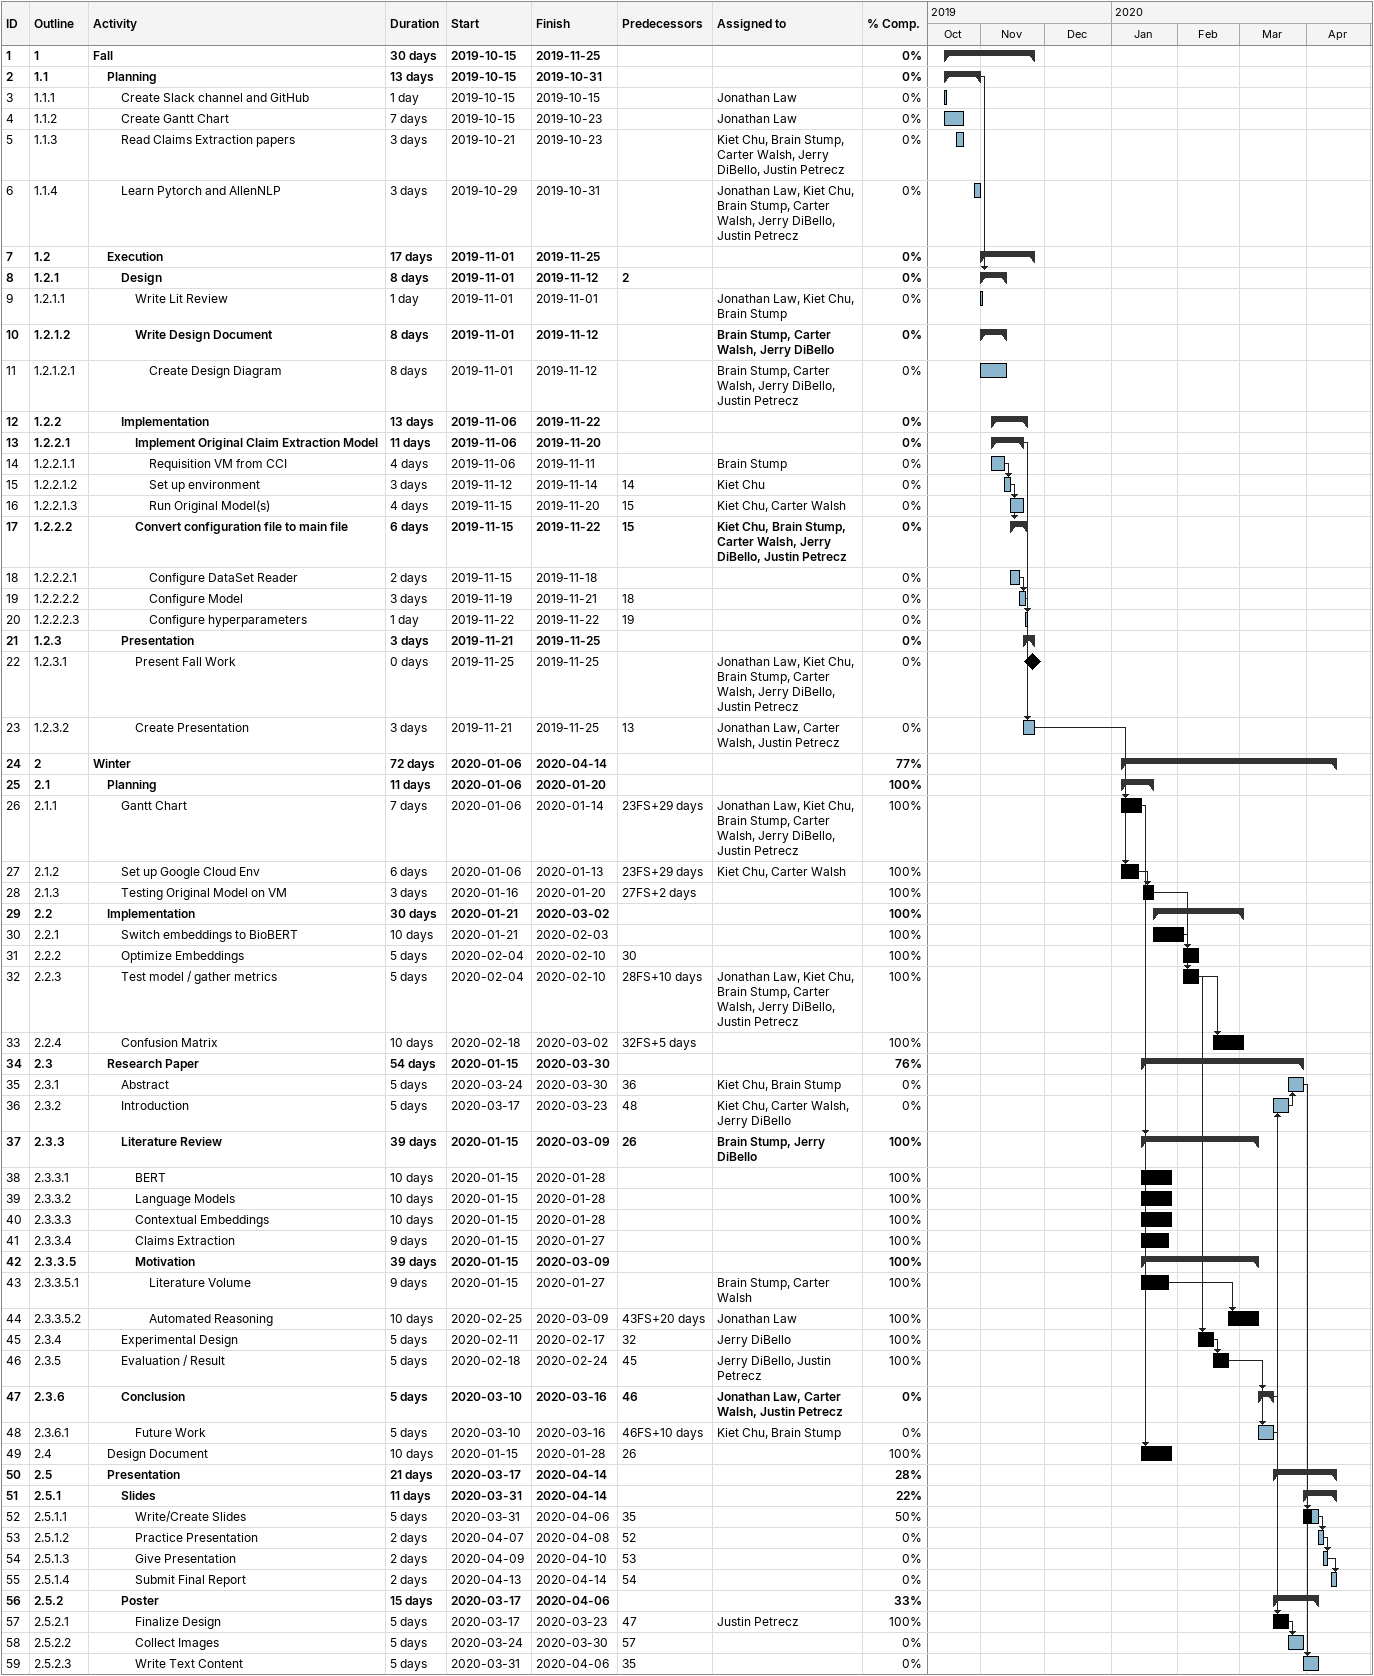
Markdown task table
| ID | WBS | Task | Duration | Start | Finish | Predecessors | Resources | % complete |
|---|---|---|---|---|---|---|---|---|
| 1 | 1 | **Fall** | 30d | 2019-10-15 | 2019-11-25 |  |  | 0 |
| 2 | 1.1 | **Planning** | 13d | 2019-10-15 | 2019-10-31 |  |  | 0 |
| 3 | 1.1.1 | Create Slack channel and GitHub | 1d | 2019-10-15 | 2019-10-15 |  | Jonathan Law | 0 |
| 4 | 1.1.2 | Create Gantt Chart | 7d | 2019-10-15 | 2019-10-23 |  | Jonathan Law | 0 |
| 5 | 1.1.3 | Read Claims Extraction papers | 3d | 2019-10-21 | 2019-10-23 |  | Kiet Chu, Brain Stump, Carter Walsh, Jerry DiBello, Justin Petrecz | 0 |
| 6 | 1.1.4 | Learn Pytorch and AllenNLP | 3d | 2019-10-29 | 2019-10-31 |  | Jonathan Law, Kiet Chu, Brain Stump, Carter Walsh, Jerry DiBello, Justin Petrecz | 0 |
| 7 | 1.2 | **Execution** | 17d | 2019-11-01 | 2019-11-25 |  |  | 0 |
| 8 | 1.2.1 | **Design** | 8d | 2019-11-01 | 2019-11-12 | 2 |  | 0 |
| 9 | 1.2.1.1 | Write Lit Review | 1d | 2019-11-01 | 2019-11-01 |  | Jonathan Law, Kiet Chu, Brain Stump | 0 |
| 10 | 1.2.1.2 | **Write Design Document** | 8d | 2019-11-01 | 2019-11-12 |  | Brain Stump, Carter Walsh, Jerry DiBello | 0 |
| 11 | 1.2.1.2.1 | Create Design Diagram | 8d | 2019-11-01 | 2019-11-12 |  | Brain Stump, Carter Walsh, Jerry DiBello, Justin Petrecz | 0 |
| 12 | 1.2.2 | **Implementation** | 13d | 2019-11-06 | 2019-11-22 |  |  | 0 |
| 13 | 1.2.2.1 | **Implement Original Claim Extraction Model** | 11d | 2019-11-06 | 2019-11-20 |  |  | 0 |
| 14 | 1.2.2.1.1 | Requisition VM from CCI | 4d | 2019-11-06 | 2019-11-11 |  | Brain Stump | 0 |
| 15 | 1.2.2.1.2 | Set up environment | 3d | 2019-11-12 | 2019-11-14 | 14 | Kiet Chu | 0 |
| 16 | 1.2.2.1.3 | Run Original Model(s) | 4d | 2019-11-15 | 2019-11-20 | 15 | Kiet Chu, Carter Walsh | 0 |
| 17 | 1.2.2.2 | **Convert configuration file to main file** | 6d | 2019-11-15 | 2019-11-22 | 15 | Kiet Chu, Brain Stump, Carter Walsh, Jerry DiBello, Justin Petrecz | 0 |
| 18 | 1.2.2.2.1 | Configure DataSet Reader | 2d | 2019-11-15 | 2019-11-18 |  |  | 0 |
| 19 | 1.2.2.2.2 | Configure Model | 3d | 2019-11-19 | 2019-11-21 | 18 |  | 0 |
| 20 | 1.2.2.2.3 | Configure hyperparameters | 1d | 2019-11-22 | 2019-11-22 | 19 |  | 0 |
| 21 | 1.2.3 | **Presentation** | 3d | 2019-11-21 | 2019-11-25 |  |  | 0 |
| 22 | 1.2.3.1 | Present Fall Work | 0d | 2019-11-25 | 2019-11-25 |  | Jonathan Law, Kiet Chu, Brain Stump, Carter Walsh, Jerry DiBello, Justin Petrecz | 0 |
| 23 | 1.2.3.2 | Create Presentation | 3d | 2019-11-21 | 2019-11-25 | 13 | Jonathan Law, Carter Walsh, Justin Petrecz | 0 |
| 24 | 2 | **Winter** | 72d | 2020-01-06 | 2020-04-14 |  |  | 77 |
| 25 | 2.1 | **Planning** | 11d | 2020-01-06 | 2020-01-20 |  |  | 100 |
| 26 | 2.1.1 | Gantt Chart | 7d | 2020-01-06 | 2020-01-14 | 23FS+29d | Jonathan Law, Kiet Chu, Brain Stump, Carter Walsh, Jerry DiBello, Justin Petrecz | 100 |
| 27 | 2.1.2 | Set up Google Cloud Env | 6d | 2020-01-06 | 2020-01-13 | 23FS+29d | Kiet Chu, Carter Walsh | 100 |
| 28 | 2.1.3 | Testing Original Model on VM | 3d | 2020-01-16 | 2020-01-20 | 27FS+2d |  | 100 |
| 29 | 2.2 | **Implementation** | 30d | 2020-01-21 | 2020-03-02 |  |  | 100 |
| 30 | 2.2.1 | Switch embeddings to BioBERT | 10d | 2020-01-21 | 2020-02-03 |  |  | 100 |
| 31 | 2.2.2 | Optimize Embeddings | 5d | 2020-02-04 | 2020-02-10 | 30 |  | 100 |
| 32 | 2.2.3 | Test model / gather metrics | 5d | 2020-02-04 | 2020-02-10 | 28FS+10d | Jonathan Law, Kiet Chu, Brain Stump, Carter Walsh, Jerry DiBello, Justin Petrecz | 100 |
| 33 | 2.2.4 | Confusion Matrix | 10d | 2020-02-18 | 2020-03-02 | 32FS+5d |  | 100 |
| 34 | 2.3 | **Research Paper** | 54d | 2020-01-15 | 2020-03-30 |  |  | 76 |
| 35 | 2.3.1 | Abstract | 5d | 2020-03-24 | 2020-03-30 | 36 | Kiet Chu, Brain Stump | 0 |
| 36 | 2.3.2 | Introduction | 5d | 2020-03-17 | 2020-03-23 | 48 | Kiet Chu, Carter Walsh, Jerry DiBello | 0 |
| 37 | 2.3.3 | **Literature Review** | 39d | 2020-01-15 | 2020-03-09 | 26 | Brain Stump, Jerry DiBello | 100 |
| 38 | 2.3.3.1 | BERT | 10d | 2020-01-15 | 2020-01-28 |  |  | 100 |
| 39 | 2.3.3.2 | Language Models | 10d | 2020-01-15 | 2020-01-28 |  |  | 100 |
| 40 | 2.3.3.3 | Contextual Embeddings | 10d | 2020-01-15 | 2020-01-28 |  |  | 100 |
| 41 | 2.3.3.4 | Claims Extraction | 9d | 2020-01-15 | 2020-01-27 |  |  | 100 |
| 42 | 2.3.3.5 | **Motivation** | 39d | 2020-01-15 | 2020-03-09 |  |  | 100 |
| 43 | 2.3.3.5.1 | Literature Volume | 9d | 2020-01-15 | 2020-01-27 |  | Brain Stump, Carter Walsh | 100 |
| 44 | 2.3.3.5.2 | Automated Reasoning | 10d | 2020-02-25 | 2020-03-09 | 43FS+20d | Jonathan Law | 100 |
| 45 | 2.3.4 | Experimental Design | 5d | 2020-02-11 | 2020-02-17 | 32 | Jerry DiBello | 100 |
| 46 | 2.3.5 | Evaluation / Result | 5d | 2020-02-18 | 2020-02-24 | 45 | Jerry DiBello, Justin Petrecz | 100 |
| 47 | 2.3.6 | **Conclusion** | 5d | 2020-03-10 | 2020-03-16 | 46 | Jonathan Law, Carter Walsh, Justin Petrecz | 0 |
| 48 | 2.3.6.1 | Future Work | 5d | 2020-03-10 | 2020-03-16 | 46FS+10d | Kiet Chu, Brain Stump | 0 |
| 49 | 2.4 | Design Document | 10d | 2020-01-15 | 2020-01-28 | 26 |  | 100 |
| 50 | 2.5 | **Presentation** | 21d | 2020-03-17 | 2020-04-14 |  |  | 28 |
| 51 | 2.5.1 | **Slides** | 11d | 2020-03-31 | 2020-04-14 |  |  | 22 |
| 52 | 2.5.1.1 | Write/Create Slides | 5d | 2020-03-31 | 2020-04-06 | 35 |  | 50 |
| 53 | 2.5.1.2 | Practice Presentation | 2d | 2020-04-07 | 2020-04-08 | 52 |  | 0 |
| 54 | 2.5.1.3 | Give Presentation | 2d | 2020-04-09 | 2020-04-10 | 53 |  | 0 |
| 55 | 2.5.1.4 | Submit Final Report | 2d | 2020-04-13 | 2020-04-14 | 54 |  | 0 |
| 56 | 2.5.2 | **Poster** | 15d | 2020-03-17 | 2020-04-06 |  |  | 33 |
| 57 | 2.5.2.1 | Finalize Design | 5d | 2020-03-17 | 2020-03-23 | 47 | Justin Petrecz | 100 |
| 58 | 2.5.2.2 | Collect Images | 5d | 2020-03-24 | 2020-03-30 | 57 |  | 0 |
| 59 | 2.5.2.3 | Write Text Content | 5d | 2020-03-31 | 2020-04-06 | 35 |  | 0 |
